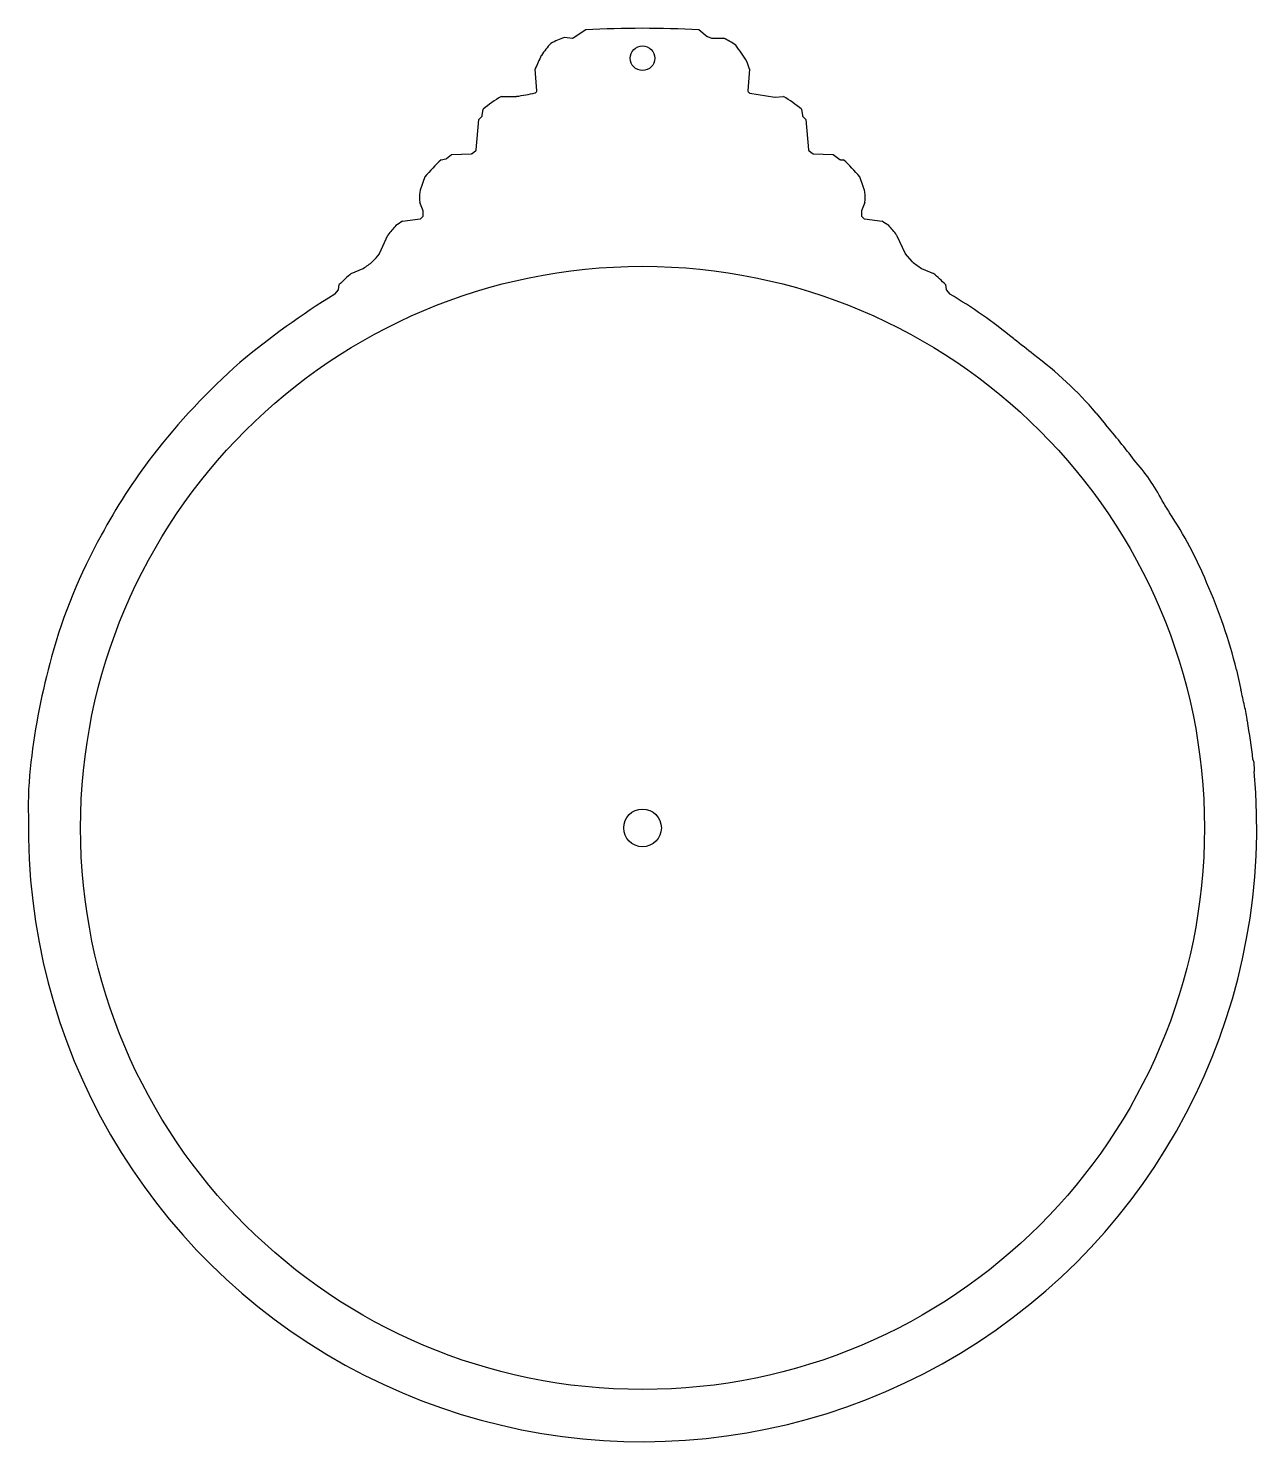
# Model space of a CAD drawing. Header units: millimetres. Extents: x -75 to 75, y -75 to 98.
import ezdxf

# ---------------------------------------------------------------- set-up
doc = ezdxf.new("R2010")
doc.units = ezdxf.units.MM
for name, color, linetype in [('CUT_INNER', 6, 'Continuous'), ('CUT_OUTER', 1, 'Continuous'), ('GUIDE', 3, 'Continuous')]:
    doc.layers.add(name, color=color, linetype=linetype)

msp = doc.modelspace()

# ---------------------------------------------------------------- linework, layer by layer
at = {"layer": 'CUT_INNER'}
for centre, radius in [((0, 94.04), 1.5), ((0, 0), 2.3)]:
    msp.add_circle(centre, radius, dxfattribs=at)
at = {"layer": 'CUT_OUTER'}
for points in [[(-8.45, 96.52), (-6.93, 97.54), (-6.92, 97.54)], [(6.88, 97.54), (6.88, 97.54), (7.91, 96.72)], [(-9.54, 96.6), (-9.53, 96.6), (-8.54, 96.5)], [(7.94, 96.69), (8.42, 96.5)], [(8.48, 96.49), (9.91, 96.49), (9.91, 96.49)], [(-12.89, 90.08), (-13.09, 92.72), (-13.09, 92.73)], [(13.05, 92.73), (13.05, 92.72), (12.84, 90.08)], [(-13.06, 89.83), (-12.93, 89.96)], [(12.89, 89.96), (13.01, 89.83)], [(-17.27, 89.38), (-17.27, 89.38), (-15.4, 89.38), (-15.39, 89.38)], [(13.09, 89.79), (16.16, 89.28)], [(16.2, 89.28), (17.23, 89.38), (17.23, 89.38)], [(-20.3, 82.86), (-19.99, 86.56), (-19.99, 86.56), (-19.99, 86.56), (-19.61, 86.94)], [(-19.57, 87.03), (-19.47, 87.81), (-19.47, 87.81)], [(19.42, 87.81), (19.43, 87.81), (19.52, 87.03)], [(19.57, 86.94), (19.95, 86.56), (19.95, 86.56), (19.95, 86.56), (20.26, 82.86)], [(-24.59, 81.65), (-24.59, 81.65), (-24, 81.74)], [(-23.93, 81.78), (-23.34, 82.27), (-23.34, 82.27), (-23.33, 82.27), (-20.88, 82.38)], [(-20.79, 82.41), (-20.36, 82.76)], [(20.31, 82.76), (20.75, 82.41)], [(20.83, 82.38), (23.29, 82.27), (23.29, 82.27), (23.3, 82.27), (24.09, 81.68)], [(24.18, 81.65), (24.54, 81.65), (24.55, 81.65)], [(-26.8, 75.4), (-27.2, 76.41), (-27.21, 76.42)], [(27.16, 76.42), (27.16, 76.41), (26.75, 75.4)], [(-29.3, 74.12), (-29.29, 74.12), (-27.15, 74.42)], [(-27.07, 74.47), (-26.83, 74.7)], [(-26.79, 74.81), (-26.79, 75.34)], [(26.74, 75.34), (26.74, 74.81)], [(26.79, 74.7), (27.02, 74.47)], [(27.11, 74.42), (29.25, 74.12), (29.25, 74.12)], [(-32.13, 70.14), (-32.12, 70.15), (-32.11, 70.17), (-31.08, 72.44), (-31.07, 72.44)], [(31.03, 72.44), (31.03, 72.44), (32.07, 70.17)], [(32.09, 70.13), (32.9, 69.22), (32.91, 69.2)], [(-35.57, 67.74), (-35.57, 67.74), (-34.12, 68.36), (-34.11, 68.37)], [(34.06, 68.37), (34.08, 68.36), (35.52, 67.74), (35.53, 67.74)], [(-37.54, 65.25), (-37.16, 65.72)], [(-37.13, 65.79), (-37.03, 66.38), (-37.03, 66.38)], [(36.99, 66.38), (36.99, 66.38), (37.09, 65.79)], [(37.12, 65.72), (37.5, 65.25)], [(45.29, 59.78), (45.41, 59.69)], [(55.39, 50.69), (56.54, 49.28)], [(72.54, 19.33), (73.03, 17.07), (73.08, 16.88)], [(74.53, 8.37), (74.63, 8.04), (74.63, 8.04), (74.63, 8.04), (74.67, 7.01), (74.68, 6.89)]]:
    msp.add_lwpolyline(points, dxfattribs=at)
for centre, radius, start, end in [((-0.02, -43.14), 140.84, 87.1918, 92.8082), ((5.64, 81.45), 22.17, 139.4482, 144.2603), ((-2.97, 79.3), 18.5, 110.7987, 116.4565), ((-8.53, 96.65), 0.15, 264.265, 303.6901), ((8, 96.83), 0.15, 231.3452, 248.1844), ((8.48, 96.64), 0.15, 248.1844, 270), ((2.61, 82.01), 16.22, 57.2875, 63.2449), ((-10.06, 79.53), 26.82, 31.8014, 36.9448), ((4.32, 86.1), 18.63, 153.5559, 159.172), ((2.71, 89.8), 10.74, 15.7893, 21.0776), ((-13.16, 89.94), 0.15, 286.0778, 315), ((-13.04, 90.07), 0.15, 315, 4.4011), ((12.99, 90.07), 0.15, 175.5989, 225), ((13.12, 89.94), 0.15, 225, 260.5377), ((-3.23, 67.4), 26.09, 122.5674, 128.4968), ((-18.81, 114.65), 25.49, 277.7049, 282.8897), ((16.19, 89.43), 0.15, 260.5377, 275.735), ((3.12, 67.31), 26.2, 51.516, 57.4197), ((-19.72, 87.05), 0.15, 314.9486, 352.9003), ((19.67, 87.05), 0.15, 187.0997, 225.0514), ((-6.53, 62.49), 26.33, 133.3259, 139.6056), ((-24.03, 81.89), 0.15, 279.4401, 309.8191), ((-20.88, 82.53), 0.15, 272.3959, 308.6297), ((-20.45, 82.87), 0.15, 308.6297, 355.2392), ((20.41, 82.87), 0.15, 184.7608, 231.3703), ((20.84, 82.53), 0.15, 231.3703, 267.6041), ((24.18, 81.8), 0.15, 233.1383, 270), ((4.97, 61.06), 28.41, 40.6149, 46.4332), ((-9.4, 72.78), 18.47, 158.4779, 164.638), ((9.7, 72.89), 18.1, 15.3005, 21.5836), ((-14.08, 77.04), 13.14, 177.2612, 182.7347), ((15.51, 77.04), 11.67, 356.9207, 3.0834), ((-27.17, 74.57), 0.15, 278.1246, 315), ((-26.94, 74.81), 0.15, 315, 0), ((-26.94, 75.34), 0.15, 360, 21.8156), ((26.89, 75.34), 0.15, 158.1844, 180), ((26.89, 74.81), 0.15, 180, 225), ((27.13, 74.57), 0.15, 225, 261.8754), ((-17.24, 62.08), 17.29, 138.2454, 143.1735), ((-24.93, 66.21), 9.03, 118.8822, 125.14), ((24.68, 65.87), 9.43, 54.9904, 60.9874), ((20.02, 64.39), 13.64, 36.168, 42.413), ((-40.89, 78.9), 12.53, 302.7981, 309.3034), ((-41.14, 77.32), 11.52, 315.242, 321.4636), ((32.2, 70.23), 0.15, 204.4425, 221.642), ((41.17, 79.34), 13.07, 230.848, 237.0855), ((-21.89, 51.54), 21.2, 130.1676, 135.5675), ((24.42, 54.3), 17.44, 43.8486, 50.4162), ((-37.28, 65.82), 0.15, 321.3201, 350.571), ((37.24, 65.82), 0.15, 189.429, 218.6799), ((16.65, -22.22), 102.89, 121.8042, 129.7615), ((-37.66, 65.34), 0.15, 303.6866, 321.3201), ((37.62, 65.34), 0.15, 218.6799, 236.3134), ((8.04, 14.89), 58.33, 50.3222, 59.6347), ((0.5, 0.65), 74.18, 50.4317, 52.7402), ((20.95, 21.48), 45.16, 40.3022, 53.5939), ((5.24, -4.73), 82.18, 131.4477, 142.3467), ((0.26, 0.21), 74.66, 36.8028, 41.0872), ((-0.84, 0.53), 74.16, 142.6959, 151.6451), ((42.61, 29.3), 23.42, 27.1417, 41.89), ((3.1, 1.89), 71.37, 30.8638, 32.2581), ((21.67, 10.39), 51.12, 22.5537, 33.3726), ((-8.49, 3.55), 65.99, 150.7987, 164.757), ((9.75, 3.75), 64.69, 13.9363, 23.9344), ((8.94, -1.6), 84.17, 164.495, 173.4236), ((1.63, 0.37), 73.33, 11.4317, 13.0158), ((64.42, 12.23), 9.47, 5.112, 16.3838), ((0.6, 0.08), 74.4, 6.3904, 10.0535), ((-30.5, 2.62), 44.51, 172.999, 181.5904), ((0, 0), 75, 178.9438, 5.2734)]:
    msp.add_arc(centre, radius, start, end, dxfattribs=at)
at = {"layer": 'GUIDE'}
msp.add_circle((0, 0), 68.62, dxfattribs=at)

doc.saveas('drawing.dxf')
